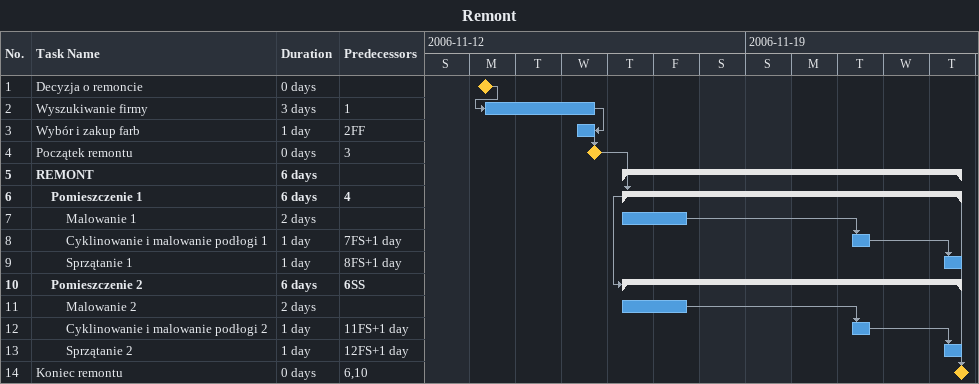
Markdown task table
Remont

| ID | Level | Task | Duration | Start | Finish | Predecessors |
|---|---|---|---|---|---|---|
| 1 | 1 | Decyzja o remoncie | 0d | 2006-11-13 | 2006-11-13 |  |
| 2 | 1 | Wyszukiwanie firmy | 3d | 2006-11-13 | 2006-11-15 | 1 |
| 3 | 1 | Wybór i zakup farb | 1d | 2006-11-15 | 2006-11-15 | 2FF |
| 4 | 1 | Początek remontu | 0d | 2006-11-15 | 2006-11-15 | 3 |
| 5 | 1 | **REMONT** | 6d | 2006-11-16 | 2006-11-23 |  |
| 6 | 2 | **Pomieszczenie 1** | 6d | 2006-11-16 | 2006-11-23 | 4 |
| 7 | 3 | Malowanie 1 | 2d | 2006-11-16 | 2006-11-17 |  |
| 8 | 3 | Cyklinowanie i malowanie podłogi 1 | 1d | 2006-11-21 | 2006-11-21 | 7FS+1d |
| 9 | 3 | Sprzątanie 1 | 1d | 2006-11-23 | 2006-11-23 | 8FS+1d |
| 10 | 2 | **Pomieszczenie 2** | 6d | 2006-11-16 | 2006-11-23 | 6SS |
| 11 | 3 | Malowanie 2 | 2d | 2006-11-16 | 2006-11-17 |  |
| 12 | 3 | Cyklinowanie i malowanie podłogi 2 | 1d | 2006-11-21 | 2006-11-21 | 11FS+1d |
| 13 | 3 | Sprzątanie 2 | 1d | 2006-11-23 | 2006-11-23 | 12FS+1d |
| 14 | 1 | Koniec remontu | 0d | 2006-11-23 | 2006-11-23 | 6, 10 |
